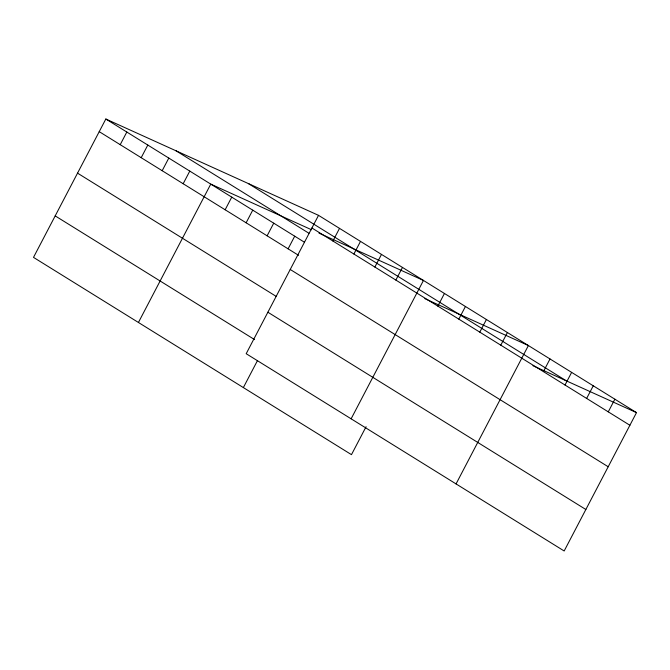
<?xml version="1.0" encoding="UTF-8"?>
<svg xmlns="http://www.w3.org/2000/svg" width="670" height="670" viewBox="0 0 670 670"><rect width="100%" height="100%" fill="white"/><g stroke="black" fill="none" stroke-linecap="round" stroke-linejoin="round"><path stroke-width="1" d="M318.526 215.346L246.191 353.71L564.165 550.983L636.5 412.62L318.526 215.346L105.835 119.017L33.5 257.38L351.474 454.654L366.088 426.698M120.215 144.678L126.823 132.032M141.194 157.701L147.81 145.055M162.182 170.716L168.798 158.078M183.17 183.739L189.778 171.093M138.43 322.479L210.765 184.116L311.55 229.76M225.145 209.777L231.753 197.131M246.125 222.8L252.741 210.154M267.112 235.815L273.728 223.177M288.1 248.838L294.708 236.192M243.361 387.578L257.506 360.527M332.906 241.007L339.514 228.37M353.894 254.03L360.502 241.384M374.873 267.054L381.49 254.407M395.861 280.068L402.477 267.43M351.122 418.817L423.457 280.445L318.97 233.118M437.837 306.115L444.444 293.468M458.824 319.129L465.432 306.483M479.804 332.153L486.42 319.506M500.792 345.167L507.408 332.529M456.052 483.916L528.387 345.544L424.822 298.644M543.404 371.607L550.011 358.961M565.019 385.024L571.636 372.378M586.644 398.432L593.26 385.786M608.268 411.849L614.876 399.203M532.935 365.711L636.5 412.62M248.344 183.555L566.309 380.828M311.918 227.993L629.892 425.266M176.026 150.8L308.937 233.26M105.835 119.017L304.331 242.163M99.227 131.655L298.594 255.345M290.227 269.482L608.201 466.756M77.536 173.145L276.032 296.291M267.883 312.228L585.856 509.502M55.191 215.891L254.558 339.581"/></g></svg>
